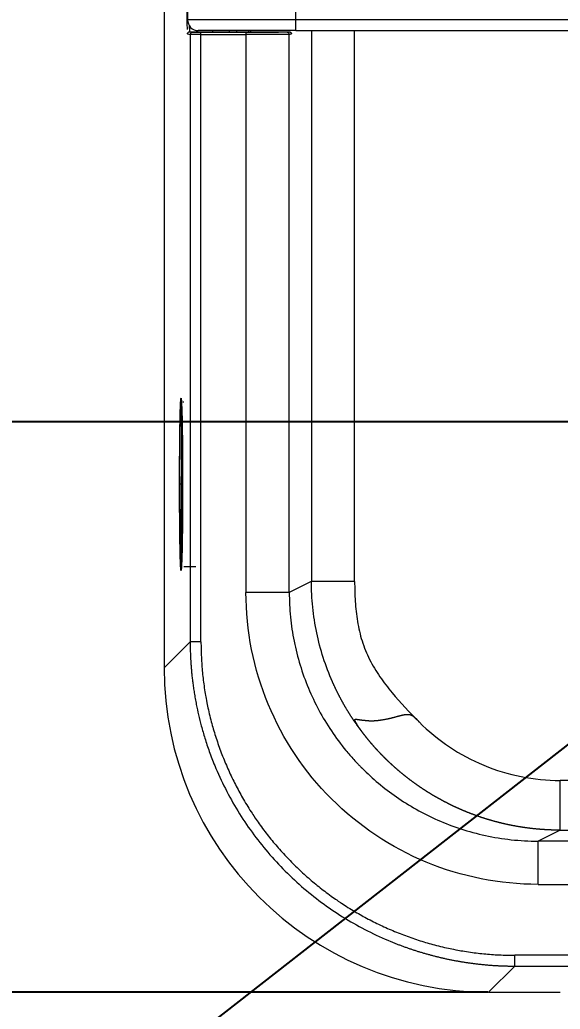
# Model space of a CAD drawing. Header units: millimetres. Extents: x 2433 to 4809, y -10272 to -6912.
# Drawn here: x 2914.5 to 2964.4, y -9575.7 to -9484.2 of the extents above; entities that cross this region are included whole.
import ezdxf

# ---------------------------------------------------------------- set-up
doc = ezdxf.new("R2010")
doc.units = ezdxf.units.MM
doc.layers.add('DIM', color=3, linetype='Continuous', lineweight=13)
doc.styles.add('ARIAL', font='arial.ttf')
doc.dimstyles.get("Standard").update_dxf_attribs({"dimtxt": 15, "dimasz": 15, "dimexe": 0.18, "dimexo": 0.0625, "dimgap": 4, "dimtad": 0, "dimtih": 1, "dimtoh": 1, "dimdec": 1, "dimdsep": 46, "dimtxsty": 'ARIAL', "dimcen": 0, "dimclrd": 3, "dimclre": 3, "dimclrt": 3, "dimadec": 0, "dimazin": 0, "dimtfac": 1, "dimtdec": 1, "dimtofl": 0, "dimtmove": 0, "dimatfit": 3, "dimfxl": 1, "dimtolj": 1, "dimtzin": 0, "dimarcsym": 0})
doc.dimstyles.new('사본(2) Standard', dxfattribs={"dimtxt": 15, "dimasz": 15, "dimexe": 0.18, "dimexo": 0.0625, "dimgap": 4, "dimtad": 0, "dimdec": 1, "dimdsep": 46, "dimtxsty": 'ARIAL', "dimcen": 0, "dimclrd": 3, "dimclre": 3, "dimclrt": 3, "dimadec": 0, "dimazin": 0, "dimtfac": 1, "dimtdec": 1, "dimtofl": 0, "dimtmove": 0, "dimatfit": 3, "dimfxl": 1, "dimtolj": 1, "dimtzin": 0, "dimarcsym": 0})

# ---------------------------------------------------------------- blocks, each defined once
blk = doc.blocks.new('*D40')
at = {"layer": 'Defpoints', "color": 0, "transparency": 16777216}
for p in [(2816.204, -9281.403), (2816.204, -9521.403), (2985.827, -9521.403)]:
    blk.add_point(p, dxfattribs=at)
at = {"layer": 'DIM', "color": 3, "lineweight": -2, "transparency": 16777216}
for p, q in [((2816.266, -9281.403), (2816.384, -9281.403)), ((2816.204, -9299.403), (2816.204, -9387.212)), ((2816.204, -9503.403), (2816.204, -9415.593)), ((2985.765, -9521.403), (2816.024, -9521.403))]:
    blk.add_line(p, q, dxfattribs=at)
at = {"layer": 'DIM', "color": 3, "transparency": 16777216}
for points in [[(2813.204, -9299.403), (2819.204, -9299.403), (2816.204, -9281.403)], [(2813.204, -9503.403), (2819.204, -9503.403), (2816.204, -9521.403)]]:
    blk.add_solid(points, dxfattribs=at)
at = {"layer": 'DIM', "color": 3, "transparency": 16777216, "insert": (2816.204, -9401.403), "char_height": 18, "attachment_point": 5, "style": 'ARIAL'}
blk.add_mtext('\\A1;240', dxfattribs=at)
blk = doc.blocks.new('*D59')
at = {"layer": 'Defpoints', "color": 0, "transparency": 16777216}
for p in [(2952.987, -9084.618), (2709.03, -9574.132), (2957.819, -9574.132)]:
    blk.add_point(p, dxfattribs=at)
at = {"layer": 'DIM', "color": 3, "lineweight": -2, "transparency": 16777216}
for p, q in [((2952.925, -9084.618), (2708.85, -9084.618)), ((2709.03, -9102.618), (2709.03, -9312.576)), ((2709.03, -9556.132), (2709.03, -9346.175)), ((2957.757, -9574.132), (2708.85, -9574.132))]:
    blk.add_line(p, q, dxfattribs=at)
at = {"layer": 'DIM', "color": 3, "transparency": 16777216}
for points in [[(2706.03, -9102.618), (2712.03, -9102.618), (2709.03, -9084.618)], [(2706.03, -9556.132), (2712.03, -9556.132), (2709.03, -9574.132)]]:
    blk.add_solid(points, dxfattribs=at)
at = {"layer": 'DIM', "color": 3, "transparency": 16777216, "insert": (2709.03, -9329.375), "char_height": 18, "attachment_point": 5, "style": 'ARIAL'}
blk.add_mtext('\\A1;(489.5)', dxfattribs=at)

msp = doc.modelspace()

# ---------------------------------------------------------------- linework, layer by layer
at = {"linetype": 'Continuous', "lineweight": 13}
for p, q in [((2927.824, -9406.912), (2927.824, -9544.142)), ((2929.987, -9456.415), (2929.986, -9484.215)), ((2939.986, -9484.215), (2939.987, -9456.415)), ((2939.986, -9484.215), (2929.986, -9484.215)), ((3258.628, -9484.22), (2939.986, -9484.215)), ((2939.986, -9485.215), (2939.986, -9484.215)), ((2930.188, -9485.328), (2932.324, -9485.328)), ((2933.824, -9485.377), (2930.434, -9485.377)), ((2939.986, -9485.215), (2930.986, -9485.215)), ((2931.232, -9485.58), (2931.232, -9485.38)), ((2932.324, -9485.366), (2932.324, -9485.215)), ((2933.824, -9485.372), (2932.324, -9485.366)), ((2933.824, -9485.215), (2933.824, -9485.372)), ((2933.824, -9485.372), (2933.824, -9485.377)), ((2934.524, -9485.372), (2933.824, -9485.372)), ((2934.524, -9485.215), (2934.524, -9485.372)), ((2935.637, -9485.368), (2934.524, -9485.372)), ((2935.637, -9485.215), (2935.637, -9485.368)), ((2935.836, -9485.328), (2935.637, -9485.368)), ((2935.836, -9485.328), (2939.386, -9485.328)), ((2939.193, -9485.367), (2939.386, -9485.328)), ((2939.986, -9485.215), (3258.628, -9485.22)), ((2941.438, -9485.214), (2941.438, -9536.152)), ((2945.437, -9536.152), (2945.437, -9485.215)), ((2929.988, -9485.528), (2930.233, -9485.577)), ((2931.232, -9485.58), (2935.394, -9485.58)), ((2931.232, -9541.728), (2931.232, -9485.58)), ((2935.394, -9485.58), (2935.394, -9537.174)), ((2939.393, -9485.567), (2939.586, -9485.528)), ((2939.393, -9537.174), (2939.393, -9485.567)), ((2929.443, -9519.903), (2929.443, -9526.457)), ((2929.443, -9534.441), (2929.443, -9526.457)), ((2929.443, -9527.172), (2929.259, -9527.172)), ((2929.643, -9534.772), (2930.743, -9534.772)), ((2941.427, -9536.155), (2939.393, -9537.174)), ((2927.824, -9544.142), (2930.233, -9541.728)), ((3244.141, -9554.555), (2964.427, -9554.555)), ((2964.427, -9559.155), (2962.394, -9560.171)), ((2964.427, -9559.155), (3244.741, -9559.155)), ((3245.758, -9560.171), (2962.394, -9560.171)), ((2962.394, -9564.171), (3245.758, -9564.171)), ((3409.844, -9570.724), (2960.228, -9570.724)), ((2960.228, -9571.723), (2957.819, -9574.132)), ((2960.228, -9571.723), (3409.844, -9571.723)), ((2957.819, -9574.132), (2964.437, -9574.132))]:
    msp.add_line(p, q, dxfattribs=at)
for centre, radius, start, end in [((2930.986, -9484.215), 1, 179.99906, 269.99906), ((2929.643, -9519.772), 0.2, 90, 114.78386)]:
    msp.add_arc(centre, radius, start, end, dxfattribs=at)
for centre, major_axis, ratio, start_param, end_param in [((2935.836, -9480.228), (0, 5.1), 0.017455, 3.145083, 3.352335), ((2929.394, -9527.172), (0, 7.785), 0.017455, 4.712389, 7.853982), ((2929.643, -9526.457), (-0.2, 0), 0.096587, 5.314964, 6.283185), ((2929.394, -9527.172), (0, 7.785), 0.017455, 1.570796, 4.712389), ((2957.828, -9544.128), (-21.22, -21.22), 0.999695, 5.498115, 7.06844)]:
    msp.add_ellipse(centre, major_axis=major_axis, ratio=ratio, start_param=start_param, end_param=end_param, dxfattribs=at)
for points, knots in [([(2929.897, -9480.228), (2929.897, -9480.574), (2929.897, -9480.92), (2929.899, -9481.599), (2929.9, -9481.932), (2929.904, -9482.571), (2929.907, -9482.878), (2929.913, -9483.454), (2929.917, -9483.723), (2929.925, -9484.213), (2929.93, -9484.434), (2929.94, -9484.82), (2929.945, -9484.984), (2929.951, -9485.121), (2929.951, -9485.123), (2929.951, -9485.126)], [0, 0, 0, 0, 0.166096, 0.166096, 0.332191, 0.332191, 0.498287, 0.498287, 0.664383, 0.664383, 0.830479, 0.830479, 0.996574, 0.996574, 1, 1, 1, 1]), ([(2929.986, -9485.528), (2929.986, -9485.504), (2929.991, -9485.479), (2930.011, -9485.429), (2930.026, -9485.406), (2930.065, -9485.367), (2930.089, -9485.352), (2930.139, -9485.333), (2930.164, -9485.329), (2930.188, -9485.329)], [0, 0, 0, 0, 0.25, 0.25, 0.5, 0.5, 0.75, 0.75, 1, 1, 1, 1]), ([(2930.145, -9484.733), (2930.146, -9484.74), (2930.146, -9484.754), (2930.147, -9484.776), (2930.148, -9484.799), (2930.148, -9484.821), (2930.149, -9484.843), (2930.15, -9484.864), (2930.151, -9484.885), (2930.152, -9484.905), (2930.152, -9484.925), (2930.153, -9484.945), (2930.154, -9484.964), (2930.155, -9484.983), (2930.156, -9485.001), (2930.157, -9485.019), (2930.157, -9485.037), (2930.158, -9485.054), (2930.159, -9485.07), (2930.16, -9485.086), (2930.161, -9485.102), (2930.162, -9485.117), (2930.163, -9485.132), (2930.164, -9485.146), (2930.164, -9485.16), (2930.165, -9485.173), (2930.166, -9485.185), (2930.167, -9485.198), (2930.168, -9485.209), (2930.169, -9485.22), (2930.17, -9485.231), (2930.171, -9485.241), (2930.172, -9485.251), (2930.173, -9485.26), (2930.174, -9485.268), (2930.175, -9485.276), (2930.176, -9485.284), (2930.177, -9485.29), (2930.178, -9485.297), (2930.179, -9485.302), (2930.18, -9485.308), (2930.181, -9485.312), (2930.182, -9485.316), (2930.183, -9485.32), (2930.184, -9485.322), (2930.185, -9485.325), (2930.186, -9485.326), (2930.187, -9485.328), (2930.187, -9485.328), (2930.188, -9485.328)], [0, 0, 0, 0, 0.017822, 0.038117, 0.058458, 0.078847, 0.099283, 0.119766, 0.140295, 0.160872, 0.181496, 0.202166, 0.222884, 0.243648, 0.26446, 0.285318, 0.306224, 0.327176, 0.348176, 0.369222, 0.390315, 0.411456, 0.432643, 0.453877, 0.475159, 0.496487, 0.517862, 0.539284, 0.560753, 0.582269, 0.603832, 0.625442, 0.647099, 0.668803, 0.690554, 0.712352, 0.734197, 0.756089, 0.778028, 0.800014, 0.822047, 0.844126, 0.866253, 0.888427, 0.910647, 0.932915, 0.95523, 0.977591, 1, 1, 1, 1]), ([(2930.434, -9485.377), (2930.431, -9485.377), (2930.426, -9485.377), (2930.419, -9485.377), (2930.412, -9485.378), (2930.404, -9485.379), (2930.397, -9485.38), (2930.39, -9485.382), (2930.382, -9485.383), (2930.375, -9485.385), (2930.367, -9485.388), (2930.36, -9485.391), (2930.352, -9485.394), (2930.345, -9485.397), (2930.338, -9485.401), (2930.331, -9485.405), (2930.324, -9485.409), (2930.317, -9485.414), (2930.31, -9485.419), (2930.304, -9485.424), (2930.297, -9485.429), (2930.291, -9485.435), (2930.286, -9485.441), (2930.28, -9485.447), (2930.275, -9485.454), (2930.27, -9485.46), (2930.265, -9485.467), (2930.261, -9485.474), (2930.257, -9485.481), (2930.253, -9485.489), (2930.25, -9485.496), (2930.247, -9485.503), (2930.244, -9485.511), (2930.241, -9485.518), (2930.239, -9485.526), (2930.237, -9485.533), (2930.236, -9485.54), (2930.235, -9485.548), (2930.234, -9485.555), (2930.233, -9485.563), (2930.233, -9485.57), (2930.233, -9485.575), (2930.233, -9485.577)], [0, 0, 0, 0, 0.022716, 0.045755, 0.069107, 0.092764, 0.116714, 0.140945, 0.165445, 0.1902, 0.215194, 0.240412, 0.265836, 0.291447, 0.317228, 0.343159, 0.369218, 0.395384, 0.421637, 0.447954, 0.474312, 0.500689, 0.527062, 0.553408, 0.579705, 0.605929, 0.632061, 0.658077, 0.683957, 0.70968, 0.735227, 0.76058, 0.785721, 0.810632, 0.835298, 0.859705, 0.883838, 0.907685, 0.931234, 0.954476, 0.977401, 1, 1, 1, 1]), ([(2931.232, -9485.38), (2931.226, -9485.38), (2931.213, -9485.38), (2931.193, -9485.38), (2931.171, -9485.38), (2931.148, -9485.38), (2931.124, -9485.38), (2931.098, -9485.38), (2931.053, -9485.38), (2931.001, -9485.38), (2930.953, -9485.379), (2930.922, -9485.379), (2930.899, -9485.379), (2930.873, -9485.379), (2930.846, -9485.379), (2930.818, -9485.379), (2930.78, -9485.379), (2930.739, -9485.379), (2930.699, -9485.379), (2930.659, -9485.379), (2930.615, -9485.379), (2930.57, -9485.378), (2930.534, -9485.378), (2930.51, -9485.378), (2930.488, -9485.378), (2930.467, -9485.378), (2930.45, -9485.377), (2930.44, -9485.377), (2930.436, -9485.377), (2930.434, -9485.377), (2930.434, -9485.377), (2930.434, -9485.377)], [0, 0, 0, 0, 0.015269, 0.031693, 0.049264, 0.067973, 0.087816, 0.108788, 0.130888, 0.197128, 0.23826, 0.254608, 0.276732, 0.300216, 0.325058, 0.351255, 0.378804, 0.433746, 0.47646, 0.50701, 0.566372, 0.634629, 0.687023, 0.727723, 0.75664, 0.812933, 0.875834, 0.922442, 0.958795, 0.984707, 1, 1, 1, 1]), ([(2939.193, -9485.367), (2939.193, -9485.367), (2939.192, -9485.367), (2939.191, -9485.367), (2939.19, -9485.367), (2939.189, -9485.367), (2939.187, -9485.367), (2939.185, -9485.367), (2939.183, -9485.367), (2939.18, -9485.368), (2939.178, -9485.368), (2939.175, -9485.368), (2939.171, -9485.368), (2939.168, -9485.368), (2939.164, -9485.368), (2939.16, -9485.368), (2939.156, -9485.368), (2939.152, -9485.369), (2939.147, -9485.369), (2939.142, -9485.369), (2939.137, -9485.369), (2939.132, -9485.369), (2939.126, -9485.369), (2939.12, -9485.369), (2939.114, -9485.369), (2939.108, -9485.37), (2939.101, -9485.37), (2939.094, -9485.37), (2939.087, -9485.37), (2939.08, -9485.37), (2939.072, -9485.37), (2939.065, -9485.37), (2939.056, -9485.37), (2939.048, -9485.37), (2939.04, -9485.371), (2939.031, -9485.371), (2939.022, -9485.371), (2939.013, -9485.371), (2939.003, -9485.371), (2938.994, -9485.371), (2938.984, -9485.371), (2938.973, -9485.371), (2938.963, -9485.372), (2938.952, -9485.372), (2938.942, -9485.372), (2938.93, -9485.372), (2938.919, -9485.372), (2938.908, -9485.372), (2938.896, -9485.372), (2938.884, -9485.372), (2938.871, -9485.372), (2938.859, -9485.373), (2938.846, -9485.373), (2938.833, -9485.373), (2938.82, -9485.373), (2938.807, -9485.373), (2938.793, -9485.373), (2938.779, -9485.373), (2938.765, -9485.373), (2938.751, -9485.373), (2938.737, -9485.373), (2938.722, -9485.374), (2938.707, -9485.374), (2938.692, -9485.374), (2938.677, -9485.374), (2938.661, -9485.374), (2938.645, -9485.374), (2938.629, -9485.374), (2938.613, -9485.374), (2938.597, -9485.374), (2938.58, -9485.374), (2938.563, -9485.375), (2938.546, -9485.375), (2938.529, -9485.375), (2938.512, -9485.375), (2938.494, -9485.375), (2938.476, -9485.375), (2938.458, -9485.375), (2938.44, -9485.375), (2938.422, -9485.375), (2938.403, -9485.375), (2938.384, -9485.375), (2938.365, -9485.376), (2938.346, -9485.376), (2938.327, -9485.376), (2938.307, -9485.376), (2938.287, -9485.376), (2938.267, -9485.376), (2938.247, -9485.376), (2938.227, -9485.376), (2938.206, -9485.376), (2938.185, -9485.376), (2938.165, -9485.376), (2938.143, -9485.376), (2938.122, -9485.376), (2938.101, -9485.377), (2938.079, -9485.377), (2938.006, -9485.377), (2937.876, -9485.377), (2937.683, -9485.378), (2937.479, -9485.378), (2937.267, -9485.379), (2937.046, -9485.379), (2936.889, -9485.379), (2936.799, -9485.379), (2936.78, -9485.379), (2936.76, -9485.379), (2936.739, -9485.379), (2936.717, -9485.379), (2936.693, -9485.379), (2936.669, -9485.379), (2936.644, -9485.379), (2936.618, -9485.379), (2936.591, -9485.379), (2936.562, -9485.379), (2936.533, -9485.379), (2936.503, -9485.379), (2936.471, -9485.379), (2936.439, -9485.379), (2936.405, -9485.379), (2936.37, -9485.379), (2936.335, -9485.379), (2936.298, -9485.379), (2936.26, -9485.379), (2936.221, -9485.379), (2936.181, -9485.379), (2936.14, -9485.379), (2936.098, -9485.379), (2936.055, -9485.379), (2936.01, -9485.379), (2935.965, -9485.379), (2935.918, -9485.379), (2935.87, -9485.379), (2935.822, -9485.379), (2935.772, -9485.379), (2935.721, -9485.379), (2935.669, -9485.379), (2935.616, -9485.379), (2935.562, -9485.379), (2935.507, -9485.379), (2935.45, -9485.379), (2935.413, -9485.379), (2935.394, -9485.379)], [0, 0, 0, 0, 0.00521, 0.01042, 0.015629, 0.020839, 0.026048, 0.031258, 0.036467, 0.041677, 0.046886, 0.052095, 0.057304, 0.062513, 0.067722, 0.072931, 0.07814, 0.083349, 0.088558, 0.093766, 0.098975, 0.104184, 0.109392, 0.114601, 0.119809, 0.125018, 0.130226, 0.135434, 0.140642, 0.145851, 0.151059, 0.156267, 0.161475, 0.166683, 0.171891, 0.177099, 0.182307, 0.187515, 0.192723, 0.197931, 0.203139, 0.208347, 0.213555, 0.218762, 0.22397, 0.229178, 0.234386, 0.239593, 0.244801, 0.250009, 0.255216, 0.260424, 0.265632, 0.270839, 0.276047, 0.281255, 0.286462, 0.29167, 0.296877, 0.302085, 0.307293, 0.3125, 0.317708, 0.322916, 0.328123, 0.333331, 0.338538, 0.343746, 0.348954, 0.354161, 0.359369, 0.364577, 0.369785, 0.374992, 0.3802, 0.385408, 0.390616, 0.395823, 0.401031, 0.406239, 0.411447, 0.416655, 0.421863, 0.427071, 0.432279, 0.437487, 0.442695, 0.447903, 0.453111, 0.458319, 0.463528, 0.468736, 0.473944, 0.479153, 0.484361, 0.48957, 0.494778, 0.499987, 0.542143, 0.584284, 0.626407, 0.668509, 0.710586, 0.752637, 0.755956, 0.759447, 0.763111, 0.766947, 0.770956, 0.775137, 0.779491, 0.784017, 0.788715, 0.793586, 0.79863, 0.803846, 0.809234, 0.814795, 0.820528, 0.826434, 0.832512, 0.838763, 0.845186, 0.851781, 0.858549, 0.86549, 0.872603, 0.879888, 0.887346, 0.894977, 0.90278, 0.910755, 0.918903, 0.927224, 0.935717, 0.944382, 0.95322, 0.962231, 0.971414, 0.98077, 0.990299, 1, 1, 1, 1]), ([(2935.394, -9485.379), (2935.394, -9485.379), (2935.394, -9485.384), (2935.394, -9485.404), (2935.394, -9485.419), (2935.394, -9485.456), (2935.394, -9485.478), (2935.394, -9485.527), (2935.394, -9485.553), (2935.394, -9485.58)], [0, 0, 0, 0, 0.25, 0.25, 0.5, 0.5, 0.75, 0.75, 1, 1, 1, 1]), ([(2939.394, -9485.567), (2939.394, -9485.54), (2939.389, -9485.514), (2939.368, -9485.466), (2939.354, -9485.443), (2939.316, -9485.406), (2939.294, -9485.391), (2939.245, -9485.371), (2939.219, -9485.366), (2939.193, -9485.367)], [0, 0, 0, 0, 0.25, 0.25, 0.5, 0.5, 0.75, 0.75, 1, 1, 1, 1]), ([(2939.386, -9485.329), (2939.389, -9485.329), (2939.394, -9485.329), (2939.402, -9485.329), (2939.41, -9485.33), (2939.419, -9485.331), (2939.428, -9485.333), (2939.438, -9485.335), (2939.448, -9485.338), (2939.458, -9485.341), (2939.469, -9485.346), (2939.481, -9485.351), (2939.492, -9485.358), (2939.503, -9485.365), (2939.513, -9485.373), (2939.523, -9485.381), (2939.532, -9485.39), (2939.541, -9485.4), (2939.549, -9485.41), (2939.557, -9485.422), (2939.564, -9485.434), (2939.57, -9485.446), (2939.576, -9485.459), (2939.58, -9485.473), (2939.584, -9485.486), (2939.586, -9485.5), (2939.588, -9485.514), (2939.588, -9485.523), (2939.588, -9485.528)], [0, 0, 0, 0, 0.022874, 0.047473, 0.07383, 0.101977, 0.131944, 0.163758, 0.197451, 0.23306, 0.270635, 0.310192, 0.351688, 0.395054, 0.434295, 0.474525, 0.515679, 0.557696, 0.600506, 0.64401, 0.688078, 0.732554, 0.777258, 0.822023, 0.866778, 0.911445, 0.955905, 1, 1, 1, 1]), ([(2931.232, -9485.58), (2931.168, -9485.58), (2931.103, -9485.579), (2930.976, -9485.579), (2930.914, -9485.579), (2930.794, -9485.579), (2930.736, -9485.579), (2930.628, -9485.579), (2930.578, -9485.578), (2930.485, -9485.578), (2930.444, -9485.578), (2930.371, -9485.578), (2930.339, -9485.578), (2930.288, -9485.577), (2930.268, -9485.577), (2930.241, -9485.577), (2930.234, -9485.577), (2930.233, -9485.577)], [0, 0, 0, 0, 0.125, 0.125, 0.25, 0.25, 0.375, 0.375, 0.5, 0.5, 0.625, 0.625, 0.75, 0.75, 0.875, 0.875, 1, 1, 1, 1]), ([(2939.393, -9485.567), (2939.393, -9485.567), (2939.392, -9485.567), (2939.391, -9485.567), (2939.39, -9485.567), (2939.389, -9485.567), (2939.387, -9485.567), (2939.385, -9485.567), (2939.383, -9485.567), (2939.38, -9485.567), (2939.377, -9485.568), (2939.375, -9485.568), (2939.371, -9485.568), (2939.368, -9485.568), (2939.364, -9485.568), (2939.36, -9485.568), (2939.356, -9485.568), (2939.352, -9485.568), (2939.347, -9485.568), (2939.342, -9485.569), (2939.337, -9485.569), (2939.331, -9485.569), (2939.326, -9485.569), (2939.32, -9485.569), (2939.314, -9485.569), (2939.308, -9485.569), (2939.301, -9485.569), (2939.294, -9485.569), (2939.287, -9485.569), (2939.28, -9485.57), (2939.273, -9485.57), (2939.265, -9485.57), (2939.257, -9485.57), (2939.249, -9485.57), (2939.241, -9485.57), (2939.232, -9485.57), (2939.224, -9485.57), (2939.215, -9485.57), (2939.206, -9485.57), (2939.196, -9485.57), (2939.187, -9485.571), (2939.177, -9485.571), (2939.167, -9485.571), (2939.157, -9485.571), (2939.146, -9485.571), (2939.136, -9485.571), (2939.125, -9485.571), (2939.114, -9485.571), (2939.103, -9485.571), (2939.092, -9485.571), (2939.08, -9485.571), (2939.069, -9485.572), (2939.057, -9485.572), (2939.045, -9485.572), (2939.033, -9485.572), (2939.02, -9485.572), (2939.008, -9485.572), (2938.995, -9485.572), (2938.982, -9485.572), (2938.969, -9485.572), (2938.956, -9485.572), (2938.942, -9485.572), (2938.928, -9485.572), (2938.915, -9485.573), (2938.901, -9485.573), (2938.887, -9485.573), (2938.872, -9485.573), (2938.858, -9485.573), (2938.843, -9485.573), (2938.829, -9485.573), (2938.814, -9485.573), (2938.799, -9485.573), (2938.784, -9485.573), (2938.768, -9485.573), (2938.753, -9485.573), (2938.737, -9485.574), (2938.721, -9485.574), (2938.705, -9485.574), (2938.689, -9485.574), (2938.673, -9485.574), (2938.657, -9485.574), (2938.64, -9485.574), (2938.624, -9485.574), (2938.607, -9485.574), (2938.59, -9485.574), (2938.573, -9485.574), (2938.556, -9485.574), (2938.539, -9485.574), (2938.521, -9485.574), (2938.504, -9485.575), (2938.486, -9485.575), (2938.468, -9485.575), (2938.451, -9485.575), (2938.433, -9485.575), (2938.415, -9485.575), (2938.396, -9485.575), (2938.378, -9485.575), (2938.36, -9485.575), (2938.341, -9485.575), (2938.323, -9485.575), (2938.304, -9485.575), (2938.285, -9485.575), (2938.266, -9485.575), (2938.247, -9485.575), (2938.228, -9485.576), (2938.209, -9485.576), (2938.189, -9485.576), (2938.17, -9485.576), (2938.151, -9485.576), (2938.131, -9485.576), (2938.111, -9485.576), (2938.092, -9485.576), (2938.072, -9485.576), (2938.052, -9485.576), (2938.032, -9485.576), (2938.012, -9485.576), (2937.992, -9485.576), (2937.971, -9485.576), (2937.951, -9485.576), (2937.931, -9485.576), (2937.91, -9485.576), (2937.89, -9485.577), (2937.869, -9485.577), (2937.848, -9485.577), (2937.828, -9485.577), (2937.807, -9485.577), (2937.786, -9485.577), (2937.765, -9485.577), (2937.744, -9485.577), (2937.723, -9485.577), (2937.702, -9485.577), (2937.681, -9485.577), (2937.66, -9485.577), (2937.638, -9485.577), (2937.617, -9485.577), (2937.596, -9485.577), (2937.574, -9485.577), (2937.553, -9485.577), (2937.531, -9485.577), (2937.51, -9485.577), (2937.488, -9485.577), (2937.467, -9485.578), (2937.445, -9485.578), (2937.423, -9485.578), (2937.401, -9485.578), (2937.38, -9485.578), (2937.358, -9485.578), (2937.336, -9485.578), (2937.314, -9485.578), (2937.292, -9485.578), (2937.27, -9485.578), (2937.248, -9485.578), (2937.226, -9485.578), (2937.204, -9485.578), (2937.182, -9485.578), (2937.16, -9485.578), (2937.138, -9485.578), (2937.116, -9485.578), (2937.094, -9485.578), (2937.072, -9485.578), (2937.049, -9485.578), (2937.027, -9485.578), (2937.005, -9485.578), (2936.983, -9485.578), (2936.961, -9485.578), (2936.938, -9485.578), (2936.916, -9485.578), (2936.894, -9485.579), (2936.872, -9485.579), (2936.849, -9485.579), (2936.827, -9485.579), (2936.805, -9485.579), (2936.782, -9485.579), (2936.76, -9485.579), (2936.738, -9485.579), (2936.716, -9485.579), (2936.693, -9485.579), (2936.671, -9485.579), (2936.649, -9485.579), (2936.626, -9485.579), (2936.604, -9485.579), (2936.582, -9485.579), (2936.56, -9485.579), (2936.537, -9485.579), (2936.515, -9485.579), (2936.493, -9485.579), (2936.471, -9485.579), (2936.449, -9485.579), (2936.426, -9485.579), (2936.404, -9485.579), (2936.382, -9485.579), (2936.36, -9485.579), (2936.338, -9485.579), (2936.316, -9485.579), (2936.294, -9485.579), (2936.271, -9485.579), (2936.249, -9485.579), (2936.227, -9485.579), (2936.205, -9485.579), (2936.183, -9485.579), (2936.161, -9485.579), (2936.139, -9485.579), (2936.118, -9485.579), (2936.096, -9485.579), (2936.074, -9485.579), (2936.052, -9485.579), (2936.03, -9485.579), (2936.008, -9485.579), (2935.987, -9485.579), (2935.965, -9485.579), (2935.943, -9485.579), (2935.922, -9485.58), (2935.9, -9485.58), (2935.879, -9485.58), (2935.857, -9485.58), (2935.835, -9485.58), (2935.814, -9485.58), (2935.793, -9485.58), (2935.771, -9485.58), (2935.75, -9485.58), (2935.729, -9485.58), (2935.707, -9485.58), (2935.686, -9485.58), (2935.665, -9485.58), (2935.644, -9485.58), (2935.623, -9485.58), (2935.602, -9485.58), (2935.581, -9485.58), (2935.56, -9485.58), (2935.539, -9485.58), (2935.518, -9485.58), (2935.497, -9485.58), (2935.476, -9485.58), (2935.455, -9485.58), (2935.435, -9485.58), (2935.414, -9485.58), (2935.4, -9485.58), (2935.394, -9485.58)], [0, 0, 0, 0, 0.005197, 0.010386, 0.015567, 0.02074, 0.025905, 0.031062, 0.036211, 0.041351, 0.046484, 0.051609, 0.056725, 0.061834, 0.066934, 0.072027, 0.077111, 0.082188, 0.087256, 0.092316, 0.097369, 0.102413, 0.107449, 0.112477, 0.117497, 0.122509, 0.127513, 0.132509, 0.137496, 0.142476, 0.147448, 0.152412, 0.157367, 0.162315, 0.167254, 0.172186, 0.177109, 0.182025, 0.186932, 0.191831, 0.196722, 0.201606, 0.206481, 0.211348, 0.216207, 0.221058, 0.225901, 0.230736, 0.235562, 0.240381, 0.245192, 0.249995, 0.254789, 0.259576, 0.264354, 0.269125, 0.273887, 0.278642, 0.283388, 0.288126, 0.292856, 0.297579, 0.302293, 0.306999, 0.311697, 0.316387, 0.321069, 0.325743, 0.330409, 0.335066, 0.339716, 0.344358, 0.348991, 0.353617, 0.358235, 0.362844, 0.367446, 0.372039, 0.376624, 0.381202, 0.385771, 0.390332, 0.394885, 0.39943, 0.403967, 0.408496, 0.413017, 0.41753, 0.422035, 0.426532, 0.431021, 0.435501, 0.439974, 0.444438, 0.448895, 0.453344, 0.457784, 0.462216, 0.466641, 0.471057, 0.475465, 0.479866, 0.484258, 0.488642, 0.493018, 0.497386, 0.501746, 0.506098, 0.510442, 0.514777, 0.519105, 0.523425, 0.527737, 0.53204, 0.536336, 0.540623, 0.544903, 0.549174, 0.553437, 0.557693, 0.56194, 0.566179, 0.57041, 0.574634, 0.578849, 0.583056, 0.587255, 0.591446, 0.595628, 0.599803, 0.60397, 0.608129, 0.612279, 0.616422, 0.620557, 0.624683, 0.628802, 0.632912, 0.637014, 0.641109, 0.645195, 0.649273, 0.653343, 0.657406, 0.66146, 0.665506, 0.669544, 0.673574, 0.677596, 0.681609, 0.685615, 0.689613, 0.693603, 0.697584, 0.701558, 0.705523, 0.709481, 0.71343, 0.717372, 0.721305, 0.72523, 0.729148, 0.733057, 0.736958, 0.740851, 0.744736, 0.748613, 0.752482, 0.756343, 0.760196, 0.76404, 0.767877, 0.771706, 0.775527, 0.779339, 0.783144, 0.78694, 0.790729, 0.794509, 0.798281, 0.802046, 0.805802, 0.80955, 0.81329, 0.817022, 0.820747, 0.824463, 0.82817, 0.83187, 0.835562, 0.839246, 0.842922, 0.84659, 0.850249, 0.853901, 0.857544, 0.86118, 0.864807, 0.868427, 0.872038, 0.875641, 0.879237, 0.882824, 0.886403, 0.889974, 0.893537, 0.897092, 0.900639, 0.904178, 0.907709, 0.911232, 0.914747, 0.918253, 0.921752, 0.925243, 0.928725, 0.9322, 0.935666, 0.939125, 0.942575, 0.946017, 0.949452, 0.952878, 0.956296, 0.959706, 0.963108, 0.966502, 0.969888, 0.973266, 0.976636, 0.979998, 0.983352, 0.986698, 0.990035, 0.993365, 0.996686, 1, 1, 1, 1]), ([(2943.384, -9545.431), (2943.064, -9544.703), (2942.782, -9543.958), (2942.295, -9542.443), (2942.091, -9541.672), (2941.765, -9540.114), (2941.642, -9539.327), (2941.478, -9537.744), (2941.437, -9536.948), (2941.438, -9536.152)], [0, 0, 0, 0, 0.25, 0.25, 0.5, 0.5, 0.75, 0.75, 1, 1, 1, 1]), ([(2945.437, -9536.152), (2945.437, -9536.77), (2945.465, -9538.01), (2945.658, -9539.856), (2946.074, -9541.671), (2946.78, -9543.395), (2947.744, -9544.983), (2949.252, -9546.936), (2950.527, -9548.277), (2951.392, -9549.143)], [0, 0, 0, 0, 0.125327, 0.250654, 0.375981, 0.501309, 0.626636, 0.751963, 1, 1, 1, 1]), ([(2939.393, -9537.174), (2939.385, -9537.174), (2939.199, -9537.174), (2938.278, -9537.174), (2936.868, -9537.174), (2935.861, -9537.174), (2935.394, -9537.174)], [0, 0, 0, 0, 0.250048, 0.500097, 0.750145, 1, 1, 1, 1]), ([(2939.393, -9537.174), (2939.393, -9537.934), (2939.431, -9538.693), (2939.58, -9540.201), (2939.692, -9540.951), (2939.99, -9542.434), (2940.175, -9543.167), (2940.615, -9544.61), (2940.871, -9545.32), (2941.449, -9546.709), (2941.772, -9547.389), (2942.482, -9548.712), (2942.87, -9549.355), (2943.704, -9550.6), (2944.151, -9551.201), (2944.863, -9552.067), (2945.107, -9552.349), (2945.483, -9552.764), (2945.673, -9552.969), (2945.9, -9553.204), (2946.014, -9553.32), (2946.072, -9553.378), (2946.1, -9553.407), (2946.115, -9553.421), (2946.122, -9553.429), (2946.126, -9553.432), (2946.127, -9553.434), (2946.128, -9553.435), (2946.129, -9553.435), (2946.129, -9553.436), (2946.6, -9553.907), (2947.1, -9554.365), (2948.154, -9555.248), (2948.71, -9555.673), (2949.876, -9556.481), (2950.487, -9556.864), (2951.762, -9557.58), (2952.426, -9557.913), (2953.803, -9558.521), (2954.517, -9558.795), (2955.989, -9559.275), (2956.747, -9559.482), (2958.303, -9559.819), (2959.1, -9559.949), (2960.726, -9560.125), (2961.554, -9560.171), (2962.394, -9560.171)], [0, 0, 0, 0, 0.0625, 0.0625, 0.125, 0.125, 0.1875, 0.1875, 0.25, 0.25, 0.3125, 0.3125, 0.375, 0.375, 0.4375, 0.4375, 0.46875, 0.46875, 0.484375, 0.492187, 0.496094, 0.498047, 0.499023, 0.499512, 0.499756, 0.499878, 0.499939, 0.499969, 0.499969, 0.5, 0.5, 0.5625, 0.5625, 0.625, 0.625, 0.6875, 0.6875, 0.75, 0.75, 0.8125, 0.8125, 0.875, 0.875, 0.9375, 0.9375, 1, 1, 1, 1]), ([(2931.232, -9541.728), (2931.168, -9541.728), (2931.103, -9541.728), (2930.976, -9541.728), (2930.914, -9541.728), (2930.794, -9541.728), (2930.736, -9541.728), (2930.628, -9541.728), (2930.578, -9541.728), (2930.485, -9541.728), (2930.444, -9541.728), (2930.37, -9541.728), (2930.339, -9541.728), (2930.288, -9541.728), (2930.268, -9541.728), (2930.241, -9541.728), (2930.233, -9541.728), (2930.232, -9541.728)], [0, 0, 0, 0, 0.125, 0.125, 0.25, 0.25, 0.375, 0.375, 0.5, 0.5, 0.625, 0.625, 0.75, 0.75, 0.875, 0.875, 1, 1, 1, 1]), ([(2930.232, -9541.728), (2930.232, -9541.756), (2930.232, -9541.821), (2930.233, -9541.934), (2930.234, -9542.074), (2930.236, -9542.243), (2930.24, -9542.441), (2930.247, -9542.667), (2930.255, -9542.921), (2930.268, -9543.203), (2930.285, -9543.514), (2930.307, -9543.853), (2930.335, -9544.219), (2930.37, -9544.614), (2930.414, -9545.036), (2930.467, -9545.486), (2930.531, -9545.963), (2930.608, -9546.467), (2930.697, -9546.998), (2930.824, -9547.674), (2931.006, -9548.52), (2931.265, -9549.557), (2931.593, -9550.687), (2932.002, -9551.906), (2932.607, -9553.475), (2933.459, -9555.331), (2934.614, -9557.396), (2935.927, -9559.364), (2937.391, -9561.222), (2938.996, -9562.96), (2940.734, -9564.566), (2942.592, -9566.03), (2944.56, -9567.343), (2946.625, -9568.497), (2948.106, -9569.177), (2948.932, -9569.515), (2949.077, -9569.574), (2949.223, -9569.632), (2949.368, -9569.689), (2949.514, -9569.745), (2949.661, -9569.801), (2949.807, -9569.855), (2949.954, -9569.909), (2950.102, -9569.963), (2950.249, -9570.015), (2950.397, -9570.067), (2950.545, -9570.118), (2950.693, -9570.168), (2950.842, -9570.217), (2950.99, -9570.266), (2951.14, -9570.314), (2951.289, -9570.361), (2951.438, -9570.407), (2951.588, -9570.452), (2951.738, -9570.497), (2951.888, -9570.541), (2952.039, -9570.584), (2952.19, -9570.627), (2952.34, -9570.668), (2952.492, -9570.709), (2952.643, -9570.749), (2952.794, -9570.788), (2952.946, -9570.826), (2953.098, -9570.864), (2953.25, -9570.901), (2953.403, -9570.937), (2953.555, -9570.972), (2953.708, -9571.006), (2953.861, -9571.04), (2954.014, -9571.073), (2954.167, -9571.105), (2954.32, -9571.136), (2954.474, -9571.167), (2954.627, -9571.196), (2954.781, -9571.225), (2954.935, -9571.253), (2955.089, -9571.28), (2955.244, -9571.307), (2955.398, -9571.332), (2955.553, -9571.357), (2955.707, -9571.381), (2955.862, -9571.404), (2956.017, -9571.427), (2956.172, -9571.448), (2956.327, -9571.469), (2956.482, -9571.489), (2956.638, -9571.508), (2956.793, -9571.527), (2956.948, -9571.544), (2957.104, -9571.561), (2957.26, -9571.577), (2957.416, -9571.592), (2957.571, -9571.606), (2957.727, -9571.619), (2957.883, -9571.632), (2958.039, -9571.644), (2958.195, -9571.655), (2958.352, -9571.665), (2958.508, -9571.675), (2958.664, -9571.683), (2958.82, -9571.691), (2958.977, -9571.698), (2959.133, -9571.704), (2959.289, -9571.709), (2959.446, -9571.714), (2959.602, -9571.717), (2959.759, -9571.72), (2959.915, -9571.722), (2960.072, -9571.724), (2960.176, -9571.724), (2960.228, -9571.724)], [0, 0, 0, 0, 0.001782, 0.004166, 0.007153, 0.010743, 0.014935, 0.019729, 0.025127, 0.031127, 0.037729, 0.044934, 0.052742, 0.061152, 0.070165, 0.079781, 0.089999, 0.10082, 0.112243, 0.124269, 0.144643, 0.16732, 0.192299, 0.21958, 0.249163, 0.299331, 0.349498, 0.399665, 0.449832, 0.499998, 0.550166, 0.600333, 0.6505, 0.700666, 0.750832, 0.754155, 0.757478, 0.760801, 0.764124, 0.767447, 0.77077, 0.774093, 0.777416, 0.780739, 0.784062, 0.787385, 0.790708, 0.79403, 0.797353, 0.800676, 0.803999, 0.807322, 0.810644, 0.813967, 0.81729, 0.820612, 0.823935, 0.827257, 0.83058, 0.833903, 0.837225, 0.840548, 0.84387, 0.847193, 0.850515, 0.853837, 0.85716, 0.860482, 0.863804, 0.867127, 0.870449, 0.873771, 0.877094, 0.880416, 0.883738, 0.88706, 0.890382, 0.893704, 0.897027, 0.900349, 0.903671, 0.906993, 0.910315, 0.913637, 0.916959, 0.920281, 0.923603, 0.926924, 0.930246, 0.933568, 0.93689, 0.940212, 0.943533, 0.946855, 0.950177, 0.953499, 0.95682, 0.960142, 0.963464, 0.966785, 0.970107, 0.973428, 0.97675, 0.980071, 0.983393, 0.986714, 0.990036, 0.993357, 0.996679, 1, 1, 1, 1]), ([(2948.164, -9552.419), (2948.147, -9552.401), (2948.111, -9552.366), (2948.058, -9552.312), (2948.005, -9552.258), (2947.952, -9552.204), (2947.899, -9552.149), (2947.846, -9552.095), (2947.794, -9552.04), (2947.741, -9551.985), (2947.689, -9551.929), (2947.637, -9551.874), (2947.585, -9551.818), (2947.533, -9551.762), (2947.481, -9551.706), (2947.429, -9551.649), (2947.378, -9551.593), (2947.326, -9551.536), (2947.275, -9551.479), (2947.224, -9551.421), (2947.173, -9551.364), (2947.122, -9551.306), (2947.072, -9551.248), (2947.021, -9551.189), (2946.971, -9551.131), (2946.92, -9551.072), (2946.87, -9551.013), (2946.82, -9550.954), (2946.771, -9550.894), (2946.721, -9550.835), (2946.672, -9550.775), (2946.622, -9550.715), (2946.573, -9550.654), (2946.524, -9550.594), (2946.475, -9550.533), (2946.427, -9550.472), (2946.378, -9550.411), (2946.33, -9550.349), (2946.282, -9550.288), (2946.234, -9550.226), (2946.186, -9550.163), (2946.138, -9550.101), (2946.09, -9550.039), (2946.043, -9549.976), (2945.996, -9549.913), (2945.949, -9549.849), (2945.902, -9549.786), (2945.855, -9549.722), (2945.809, -9549.658), (2945.763, -9549.594), (2945.716, -9549.53), (2945.67, -9549.465), (2945.625, -9549.4), (2945.579, -9549.335), (2945.534, -9549.27), (2945.488, -9549.205), (2945.443, -9549.139), (2945.398, -9549.073), (2945.354, -9549.007), (2945.309, -9548.941), (2945.265, -9548.874), (2945.221, -9548.807), (2945.177, -9548.74), (2945.133, -9548.673), (2945.09, -9548.606), (2945.046, -9548.538), (2945.003, -9548.47), (2944.96, -9548.402), (2944.918, -9548.334), (2944.875, -9548.265), (2944.833, -9548.196), (2944.79, -9548.128), (2944.749, -9548.058), (2944.707, -9547.989), (2944.665, -9547.919), (2944.624, -9547.85), (2944.583, -9547.78), (2944.542, -9547.71), (2944.501, -9547.639), (2944.461, -9547.568), (2944.42, -9547.498), (2944.38, -9547.427), (2944.341, -9547.355), (2944.301, -9547.284), (2944.262, -9547.212), (2944.222, -9547.14), (2944.183, -9547.068), (2944.145, -9546.996), (2944.106, -9546.923), (2944.068, -9546.851), (2944.03, -9546.778), (2943.992, -9546.705), (2943.954, -9546.631), (2943.917, -9546.558), (2943.88, -9546.484), (2943.843, -9546.41), (2943.806, -9546.336), (2943.77, -9546.262), (2943.733, -9546.187), (2943.697, -9546.113), (2943.662, -9546.038), (2943.626, -9545.963), (2943.591, -9545.887), (2943.556, -9545.812), (2943.521, -9545.736), (2943.487, -9545.66), (2943.452, -9545.584), (2943.418, -9545.508), (2943.396, -9545.457), (2943.384, -9545.431)], [0, 0, 0, 0, 0.00887, 0.017749, 0.026636, 0.035533, 0.044439, 0.053353, 0.062276, 0.071209, 0.08015, 0.0891, 0.098059, 0.107027, 0.116004, 0.12499, 0.133985, 0.142989, 0.152002, 0.161023, 0.170054, 0.179094, 0.188142, 0.1972, 0.206266, 0.215341, 0.224426, 0.233519, 0.242621, 0.251733, 0.260853, 0.269982, 0.27912, 0.288267, 0.297423, 0.306588, 0.315762, 0.324945, 0.334137, 0.343338, 0.352548, 0.361767, 0.370995, 0.380232, 0.389478, 0.398733, 0.407997, 0.41727, 0.426552, 0.435843, 0.445142, 0.454451, 0.463769, 0.473096, 0.482432, 0.491777, 0.501131, 0.510494, 0.519866, 0.529247, 0.538637, 0.548036, 0.557444, 0.566861, 0.576287, 0.585723, 0.595167, 0.60462, 0.614082, 0.623554, 0.633034, 0.642523, 0.652022, 0.661529, 0.671046, 0.680571, 0.690106, 0.69965, 0.709202, 0.718764, 0.728335, 0.737915, 0.747504, 0.757102, 0.766709, 0.776325, 0.78595, 0.795584, 0.805227, 0.81488, 0.824541, 0.834212, 0.843891, 0.85358, 0.863278, 0.872985, 0.8827, 0.892425, 0.902159, 0.911903, 0.921655, 0.931416, 0.941187, 0.950966, 0.960755, 0.970552, 0.980359, 0.990175, 1, 1, 1, 1]), ([(2948.164, -9552.419), (2948.147, -9552.401), (2948.111, -9552.366), (2948.059, -9552.313), (2948.007, -9552.26), (2947.955, -9552.207), (2947.905, -9552.155), (2947.855, -9552.103), (2947.806, -9552.052), (2947.757, -9552.001), (2947.709, -9551.95), (2947.662, -9551.9), (2947.615, -9551.85), (2947.569, -9551.8), (2947.524, -9551.751), (2947.479, -9551.702), (2947.435, -9551.654), (2947.392, -9551.606), (2947.349, -9551.558), (2947.307, -9551.511), (2947.265, -9551.465), (2947.225, -9551.418), (2947.184, -9551.373), (2947.145, -9551.327), (2947.105, -9551.282), (2947.067, -9551.238), (2947.029, -9551.194), (2946.992, -9551.15), (2946.955, -9551.107), (2946.919, -9551.064), (2946.883, -9551.022), (2946.848, -9550.98), (2946.814, -9550.939), (2946.78, -9550.898), (2946.747, -9550.858), (2946.714, -9550.818), (2946.682, -9550.779), (2946.65, -9550.74), (2946.619, -9550.701), (2946.589, -9550.663), (2946.559, -9550.626), (2946.529, -9550.589), (2946.501, -9550.553), (2946.472, -9550.517), (2946.444, -9550.481), (2946.417, -9550.447), (2946.39, -9550.412), (2946.364, -9550.378), (2946.338, -9550.345), (2946.313, -9550.312), (2946.288, -9550.28), (2946.264, -9550.248), (2946.241, -9550.217), (2946.217, -9550.186), (2946.195, -9550.156), (2946.173, -9550.126), (2946.151, -9550.097), (2946.13, -9550.069), (2946.109, -9550.041), (2946.089, -9550.013), (2946.069, -9549.986), (2946.05, -9549.96), (2946.031, -9549.934), (2946.013, -9549.909), (2945.995, -9549.884), (2945.978, -9549.86), (2945.961, -9549.836), (2945.924, -9549.784), (2945.869, -9549.705), (2945.799, -9549.602), (2945.735, -9549.506), (2945.678, -9549.418), (2945.627, -9549.336), (2945.583, -9549.262), (2945.545, -9549.194), (2945.514, -9549.134), (2945.489, -9549.081), (2945.471, -9549.035), (2945.459, -9548.996), (2945.455, -9548.966), (2945.456, -9548.942), (2945.463, -9548.924), (2945.475, -9548.91), (2945.494, -9548.9), (2945.518, -9548.895), (2945.548, -9548.893), (2945.582, -9548.895), (2945.618, -9548.9), (2945.657, -9548.906), (2945.703, -9548.913), (2945.755, -9548.921), (2945.816, -9548.93), (2945.866, -9548.937), (2945.901, -9548.942), (2945.919, -9548.944), (2945.937, -9548.946), (2945.955, -9548.949), (2945.974, -9548.951), (2945.993, -9548.954), (2946.012, -9548.956), (2946.032, -9548.958), (2946.051, -9548.961), (2946.071, -9548.963), (2946.091, -9548.965), (2946.111, -9548.968), (2946.132, -9548.97), (2946.153, -9548.973), (2946.174, -9548.975), (2946.195, -9548.977), (2946.216, -9548.98), (2946.238, -9548.982), (2946.26, -9548.984), (2946.282, -9548.987), (2946.305, -9548.989), (2946.327, -9548.992), (2946.35, -9548.994), (2946.369, -9548.996), (2946.388, -9548.998), (2946.41, -9549.001), (2946.444, -9549.005), (2946.491, -9549.01), (2946.55, -9549.016), (2946.622, -9549.022), (2946.708, -9549.027), (2946.808, -9549.032), (2946.922, -9549.035), (2947.025, -9549.036), (2947.11, -9549.035), (2947.174, -9549.033), (2947.24, -9549.031), (2947.307, -9549.027), (2947.377, -9549.022), (2947.449, -9549.016), (2947.522, -9549.008), (2947.598, -9549), (2947.668, -9548.991), (2947.734, -9548.982), (2947.797, -9548.973), (2947.865, -9548.964), (2947.94, -9548.953), (2948.021, -9548.941), (2948.108, -9548.927), (2948.201, -9548.911), (2948.301, -9548.894), (2948.383, -9548.879), (2948.447, -9548.867), (2948.492, -9548.858), (2948.544, -9548.847), (2948.602, -9548.834), (2948.667, -9548.819), (2948.739, -9548.803), (2948.817, -9548.784), (2948.902, -9548.763), (2948.993, -9548.739), (2949.092, -9548.713), (2949.198, -9548.684), (2949.292, -9548.657), (2949.373, -9548.634), (2949.437, -9548.616), (2949.498, -9548.599), (2949.558, -9548.583), (2949.616, -9548.567), (2949.672, -9548.553), (2949.725, -9548.539), (2949.777, -9548.526), (2949.826, -9548.514), (2949.874, -9548.502), (2949.919, -9548.492), (2949.962, -9548.483), (2950.003, -9548.475), (2950.042, -9548.468), (2950.079, -9548.462), (2950.114, -9548.457), (2950.156, -9548.451), (2950.204, -9548.447), (2950.259, -9548.444), (2950.313, -9548.443), (2950.365, -9548.444), (2950.416, -9548.448), (2950.465, -9548.454), (2950.513, -9548.462), (2950.56, -9548.472), (2950.605, -9548.485), (2950.649, -9548.5), (2950.691, -9548.517), (2950.732, -9548.537), (2950.772, -9548.559), (2950.81, -9548.583), (2950.84, -9548.605), (2950.862, -9548.623), (2950.878, -9548.635), (2950.894, -9548.647), (2950.909, -9548.66), (2950.925, -9548.673), (2950.941, -9548.687), (2950.957, -9548.7), (2950.973, -9548.714), (2950.989, -9548.728), (2951.005, -9548.742), (2951.021, -9548.757), (2951.037, -9548.772), (2951.053, -9548.787), (2951.07, -9548.802), (2951.086, -9548.818), (2951.102, -9548.834), (2951.119, -9548.85), (2951.136, -9548.866), (2951.152, -9548.883), (2951.169, -9548.9), (2951.186, -9548.917), (2951.203, -9548.934), (2951.219, -9548.952), (2951.236, -9548.97), (2951.253, -9548.988), (2951.271, -9549.007), (2951.288, -9549.025), (2951.305, -9549.044), (2951.322, -9549.064), (2951.34, -9549.083), (2951.357, -9549.103), (2951.375, -9549.123), (2951.387, -9549.136), (2951.392, -9549.143)], [0, 0, 0, 0, 0.006075, 0.012092, 0.01805, 0.023951, 0.029794, 0.035578, 0.041304, 0.046973, 0.052583, 0.058135, 0.063629, 0.069065, 0.074443, 0.079763, 0.085024, 0.090228, 0.095374, 0.100461, 0.105491, 0.110463, 0.115376, 0.120232, 0.12503, 0.129769, 0.134451, 0.139075, 0.143641, 0.148148, 0.152598, 0.15699, 0.161325, 0.165601, 0.169819, 0.17398, 0.178082, 0.182127, 0.186114, 0.190044, 0.193915, 0.197729, 0.201485, 0.205183, 0.208824, 0.212407, 0.215932, 0.2194, 0.22281, 0.226163, 0.229458, 0.232695, 0.235876, 0.238998, 0.242063, 0.245071, 0.248022, 0.250915, 0.253751, 0.25653, 0.259252, 0.261916, 0.264524, 0.267074, 0.269568, 0.272005, 0.274385, 0.276708, 0.287765, 0.298136, 0.30784, 0.316898, 0.325339, 0.333197, 0.340514, 0.347342, 0.353746, 0.359803, 0.365606, 0.371258, 0.376447, 0.381889, 0.387651, 0.393789, 0.400349, 0.40737, 0.414882, 0.421007, 0.427943, 0.435692, 0.44426, 0.453646, 0.463853, 0.466429, 0.46901, 0.471598, 0.474193, 0.476793, 0.4794, 0.482013, 0.484632, 0.487258, 0.48989, 0.492529, 0.495174, 0.497826, 0.500484, 0.503149, 0.505821, 0.508499, 0.511184, 0.513876, 0.516575, 0.51928, 0.521992, 0.524711, 0.527438, 0.528674, 0.53127, 0.535227, 0.540544, 0.547219, 0.555253, 0.564643, 0.575388, 0.587487, 0.600937, 0.607249, 0.613707, 0.620311, 0.62706, 0.633954, 0.640995, 0.648181, 0.655513, 0.66299, 0.668406, 0.674338, 0.680785, 0.687747, 0.695224, 0.703216, 0.71172, 0.720738, 0.730268, 0.733737, 0.737773, 0.742376, 0.747545, 0.75328, 0.759581, 0.766447, 0.773879, 0.781877, 0.79044, 0.799569, 0.809263, 0.814905, 0.820357, 0.82562, 0.830694, 0.835579, 0.840276, 0.844785, 0.849106, 0.85324, 0.857186, 0.860946, 0.86452, 0.867908, 0.871112, 0.874131, 0.876969, 0.879625, 0.884193, 0.888631, 0.892947, 0.897147, 0.90124, 0.905236, 0.909144, 0.912976, 0.916741, 0.920454, 0.924126, 0.92777, 0.931402, 0.935034, 0.938681, 0.940258, 0.94185, 0.94346, 0.945086, 0.946728, 0.948388, 0.950065, 0.951759, 0.95347, 0.955199, 0.956945, 0.958709, 0.96049, 0.96229, 0.964107, 0.965942, 0.967796, 0.969668, 0.971558, 0.973467, 0.975394, 0.977339, 0.979304, 0.981287, 0.98329, 0.985311, 0.987351, 0.989411, 0.99149, 0.993588, 0.995706, 0.997843, 1, 1, 1, 1]), ([(2964.427, -9559.155), (2964.4, -9559.155), (2964.347, -9559.155), (2964.268, -9559.154), (2964.189, -9559.153), (2964.11, -9559.152), (2964.031, -9559.151), (2963.953, -9559.15), (2963.874, -9559.148), (2963.795, -9559.146), (2963.716, -9559.144), (2963.638, -9559.141), (2963.559, -9559.138), (2963.481, -9559.135), (2963.403, -9559.132), (2963.324, -9559.128), (2963.246, -9559.124), (2963.168, -9559.12), (2963.09, -9559.116), (2963.012, -9559.111), (2962.934, -9559.106), (2962.856, -9559.101), (2962.779, -9559.096), (2962.701, -9559.09), (2962.624, -9559.084), (2962.546, -9559.078), (2962.469, -9559.071), (2962.391, -9559.064), (2962.314, -9559.057), (2962.237, -9559.05), (2962.16, -9559.043), (2962.083, -9559.035), (2962.006, -9559.027), (2961.929, -9559.019), (2961.853, -9559.01), (2961.776, -9559.001), (2961.7, -9558.992), (2961.623, -9558.983), (2961.547, -9558.974), (2961.471, -9558.964), (2961.395, -9558.954), (2961.319, -9558.944), (2961.243, -9558.933), (2961.167, -9558.922), (2961.091, -9558.911), (2961.016, -9558.9), (2960.94, -9558.889), (2960.865, -9558.877), (2960.79, -9558.865), (2960.714, -9558.853), (2960.639, -9558.841), (2960.564, -9558.828), (2960.489, -9558.815), (2960.415, -9558.802), (2960.34, -9558.789), (2960.265, -9558.775), (2960.191, -9558.761), (2960.116, -9558.747), (2960.042, -9558.733), (2959.968, -9558.718), (2959.894, -9558.704), (2959.82, -9558.689), (2959.746, -9558.673), (2959.673, -9558.658), (2959.599, -9558.642), (2959.526, -9558.626), (2959.452, -9558.61), (2959.379, -9558.594), (2959.306, -9558.577), (2959.233, -9558.561), (2959.16, -9558.544), (2959.087, -9558.526), (2959.015, -9558.509), (2958.942, -9558.491), (2958.87, -9558.473), (2958.797, -9558.455), (2958.725, -9558.437), (2958.653, -9558.418), (2958.581, -9558.399), (2958.51, -9558.38), (2958.438, -9558.361), (2958.366, -9558.342), (2958.295, -9558.322), (2958.224, -9558.302), (2958.152, -9558.282), (2958.081, -9558.262), (2958.01, -9558.242), (2957.94, -9558.221), (2957.869, -9558.2), (2957.798, -9558.179), (2957.728, -9558.158), (2957.658, -9558.136), (2957.588, -9558.114), (2957.518, -9558.092), (2957.448, -9558.07), (2957.378, -9558.048), (2957.308, -9558.025), (2957.239, -9558.003), (2957.169, -9557.98), (2957.1, -9557.957), (2957.031, -9557.933), (2956.962, -9557.91), (2956.893, -9557.886), (2956.825, -9557.862), (2956.756, -9557.838), (2956.688, -9557.814), (2956.619, -9557.789), (2956.551, -9557.764), (2956.483, -9557.739), (2956.415, -9557.714), (2956.348, -9557.689), (2956.28, -9557.664), (2956.213, -9557.638), (2956.145, -9557.612), (2956.078, -9557.586), (2956.011, -9557.56), (2955.944, -9557.533), (2955.878, -9557.507), (2955.811, -9557.48), (2955.744, -9557.453), (2955.678, -9557.426), (2955.612, -9557.398), (2955.546, -9557.371), (2955.48, -9557.343), (2955.414, -9557.315), (2955.349, -9557.287), (2955.283, -9557.259), (2955.218, -9557.231), (2955.153, -9557.202), (2955.088, -9557.173), (2955.023, -9557.144), (2954.958, -9557.115), (2954.894, -9557.086), (2954.829, -9557.057), (2954.765, -9557.027), (2954.701, -9556.997), (2954.637, -9556.967), (2954.573, -9556.937), (2954.51, -9556.907), (2954.446, -9556.876), (2954.383, -9556.846), (2954.319, -9556.815), (2954.256, -9556.784), (2954.193, -9556.753), (2954.131, -9556.721), (2954.068, -9556.69), (2954.006, -9556.658), (2953.943, -9556.627), (2953.881, -9556.595), (2953.819, -9556.563), (2953.757, -9556.53), (2953.696, -9556.498), (2953.634, -9556.465), (2953.573, -9556.433), (2953.512, -9556.4), (2953.451, -9556.367), (2953.39, -9556.333), (2953.329, -9556.3), (2953.268, -9556.267), (2953.208, -9556.233), (2953.148, -9556.199), (2953.088, -9556.165), (2953.028, -9556.131), (2952.968, -9556.097), (2952.908, -9556.063), (2952.849, -9556.028), (2952.789, -9555.993), (2952.73, -9555.958), (2952.671, -9555.924), (2952.612, -9555.888), (2952.554, -9555.853), (2952.495, -9555.818), (2952.437, -9555.782), (2952.378, -9555.747), (2952.32, -9555.711), (2952.263, -9555.675), (2952.205, -9555.639), (2952.147, -9555.602), (2952.09, -9555.566), (2952.033, -9555.53), (2951.975, -9555.493), (2951.919, -9555.456), (2951.862, -9555.419), (2951.805, -9555.382), (2951.749, -9555.345), (2951.693, -9555.308), (2951.636, -9555.27), (2951.58, -9555.233), (2951.525, -9555.195), (2951.469, -9555.157), (2951.414, -9555.119), (2951.358, -9555.081), (2951.303, -9555.043), (2951.248, -9555.005), (2951.193, -9554.966), (2951.139, -9554.928), (2951.084, -9554.889), (2951.03, -9554.85), (2950.976, -9554.811), (2950.922, -9554.772), (2950.868, -9554.733), (2950.814, -9554.694), (2950.761, -9554.655), (2950.708, -9554.615), (2950.654, -9554.575), (2950.601, -9554.536), (2950.549, -9554.496), (2950.496, -9554.456), (2950.443, -9554.416), (2950.391, -9554.376), (2950.339, -9554.335), (2950.287, -9554.295), (2950.235, -9554.254), (2950.183, -9554.214), (2950.132, -9554.173), (2950.081, -9554.132), (2950.029, -9554.091), (2949.978, -9554.05), (2949.928, -9554.009), (2949.877, -9553.968), (2949.826, -9553.926), (2949.776, -9553.885), (2949.726, -9553.843), (2949.676, -9553.802), (2949.626, -9553.76), (2949.576, -9553.718), (2949.527, -9553.676), (2949.478, -9553.634), (2949.428, -9553.592), (2949.379, -9553.55), (2949.331, -9553.507), (2949.282, -9553.465), (2949.233, -9553.422), (2949.185, -9553.38), (2949.137, -9553.337), (2949.089, -9553.294), (2949.041, -9553.251), (2948.994, -9553.208), (2948.946, -9553.165), (2948.899, -9553.122), (2948.852, -9553.079), (2948.805, -9553.035), (2948.758, -9552.992), (2948.711, -9552.948), (2948.665, -9552.905), (2948.618, -9552.861), (2948.572, -9552.817), (2948.526, -9552.773), (2948.48, -9552.729), (2948.435, -9552.685), (2948.389, -9552.641), (2948.344, -9552.597), (2948.299, -9552.553), (2948.254, -9552.508), (2948.209, -9552.464), (2948.179, -9552.434), (2948.164, -9552.419)], [0, 0, 0, 0, 0.004384, 0.008764, 0.01314, 0.017513, 0.021883, 0.026248, 0.030611, 0.03497, 0.039325, 0.043677, 0.048025, 0.05237, 0.056711, 0.061049, 0.065383, 0.069713, 0.07404, 0.078364, 0.082684, 0.087, 0.091313, 0.095623, 0.099929, 0.104231, 0.10853, 0.112825, 0.117117, 0.121405, 0.12569, 0.129971, 0.134249, 0.138523, 0.142794, 0.147061, 0.151324, 0.155584, 0.159841, 0.164094, 0.168343, 0.172589, 0.176831, 0.18107, 0.185305, 0.189537, 0.193765, 0.19799, 0.202211, 0.206429, 0.210643, 0.214853, 0.21906, 0.223264, 0.227464, 0.23166, 0.235853, 0.240043, 0.244229, 0.248411, 0.25259, 0.256765, 0.260937, 0.265105, 0.26927, 0.273431, 0.277588, 0.281743, 0.285893, 0.29004, 0.294184, 0.298324, 0.30246, 0.306593, 0.310722, 0.314848, 0.318971, 0.323089, 0.327205, 0.331316, 0.335424, 0.339529, 0.34363, 0.347728, 0.351822, 0.355913, 0.36, 0.364083, 0.368163, 0.372239, 0.376312, 0.380382, 0.384448, 0.38851, 0.392569, 0.396624, 0.400676, 0.404724, 0.408768, 0.41281, 0.416847, 0.420881, 0.424912, 0.428939, 0.432962, 0.436982, 0.440999, 0.445012, 0.449021, 0.453027, 0.457029, 0.461028, 0.465023, 0.469015, 0.473003, 0.476988, 0.480969, 0.484946, 0.48892, 0.492891, 0.496858, 0.500821, 0.504781, 0.508738, 0.512691, 0.51664, 0.520586, 0.524528, 0.528467, 0.532402, 0.536334, 0.540262, 0.544187, 0.548108, 0.552025, 0.555939, 0.55985, 0.563757, 0.56766, 0.57156, 0.575457, 0.579349, 0.583239, 0.587125, 0.591007, 0.594886, 0.598761, 0.602633, 0.606501, 0.610365, 0.614226, 0.618084, 0.621938, 0.625789, 0.629636, 0.633479, 0.637319, 0.641155, 0.644988, 0.648818, 0.652643, 0.656466, 0.660284, 0.6641, 0.667911, 0.671719, 0.675524, 0.679325, 0.683123, 0.686917, 0.690707, 0.694494, 0.698278, 0.702058, 0.705834, 0.709607, 0.713376, 0.717142, 0.720904, 0.724663, 0.728418, 0.73217, 0.735918, 0.739663, 0.743404, 0.747141, 0.750875, 0.754606, 0.758333, 0.762056, 0.765776, 0.769493, 0.773205, 0.776915, 0.780621, 0.784323, 0.788022, 0.791717, 0.795408, 0.799097, 0.802781, 0.806462, 0.81014, 0.813814, 0.817484, 0.821151, 0.824815, 0.828475, 0.832131, 0.835784, 0.839433, 0.843079, 0.846721, 0.85036, 0.853995, 0.857627, 0.861255, 0.86488, 0.868501, 0.872118, 0.875732, 0.879343, 0.88295, 0.886553, 0.890153, 0.89375, 0.897342, 0.900932, 0.904518, 0.9081, 0.911679, 0.915254, 0.918825, 0.922394, 0.925958, 0.929519, 0.933077, 0.936631, 0.940181, 0.943728, 0.947272, 0.950812, 0.954348, 0.957881, 0.96141, 0.964936, 0.968458, 0.971977, 0.975492, 0.979004, 0.982512, 0.986017, 0.989518, 0.993015, 0.996509, 1, 1, 1, 1]), ([(2964.427, -9559.155), (2964.427, -9559.15), (2964.427, -9558.994), (2964.427, -9558.417), (2964.427, -9557.813), (2964.427, -9557.07), (2964.427, -9555.964), (2964.427, -9555.092), (2964.427, -9554.555)], [0, 0, 0, 0, 0.25032, 0.375484, 0.500648, 0.625811, 0.750975, 1, 1, 1, 1]), ([(2962.394, -9564.171), (2962.394, -9563.702), (2962.394, -9562.689), (2962.394, -9561.272), (2962.394, -9560.353), (2962.394, -9560.175), (2962.394, -9560.171)], [0, 0, 0, 0, 0.249855, 0.499903, 0.749952, 1, 1, 1, 1]), ([(2960.228, -9571.724), (2960.228, -9571.723), (2960.228, -9571.715), (2960.228, -9571.688), (2960.228, -9571.668), (2960.228, -9571.617), (2960.228, -9571.586), (2960.228, -9571.512), (2960.228, -9571.471), (2960.228, -9571.378), (2960.228, -9571.328), (2960.228, -9571.22), (2960.228, -9571.162), (2960.228, -9571.042), (2960.228, -9570.98), (2960.228, -9570.853), (2960.228, -9570.788), (2960.228, -9570.724)], [0, 0, 0, 0, 0.125, 0.125, 0.25, 0.25, 0.375, 0.375, 0.5, 0.5, 0.625, 0.625, 0.75, 0.75, 0.875, 0.875, 1, 1, 1, 1])]:
    msp.add_open_spline(points, degree=3, knots=knots, dxfattribs=at)
for points, degree in [([(2929.968, -9485.427), (2929.974, -9485.493), (2929.98, -9485.526), (2929.986, -9485.528)], 3), ([(2930.188, -9485.328), (2930.434, -9485.377)], 1), ([(2935.394, -9485.38), (2934.006, -9485.38), (2932.619, -9485.38), (2931.232, -9485.38)], 3), ([(2930.233, -9485.577), (2930.233, -9504.294), (2930.233, -9523.011), (2930.233, -9541.728)], 3), ([(2929.256, -9527.172), (2929.256, -9526.299), (2929.26, -9524.652), (2929.281, -9522.378), (2929.312, -9520.606), (2929.351, -9519.471), (2929.394, -9519.082), (2929.438, -9519.471), (2929.477, -9520.606), (2929.508, -9522.378), (2929.529, -9524.652), (2929.533, -9526.299), (2929.533, -9527.172)], 3), ([(2929.533, -9527.172), (2929.533, -9528.045), (2929.529, -9529.692), (2929.508, -9531.966), (2929.477, -9533.738), (2929.438, -9534.873), (2929.394, -9535.262), (2929.351, -9534.873), (2929.312, -9533.739), (2929.281, -9531.966), (2929.26, -9529.693), (2929.256, -9528.045), (2929.256, -9527.172)], 3), ([(2941.427, -9536.155), (2941.431, -9536.153), (2941.434, -9536.153), (2941.438, -9536.151)], 3), ([(2945.437, -9536.152), (2944.919, -9536.152), (2943.884, -9536.152), (2942.562, -9536.152), (2941.668, -9536.152), (2941.447, -9536.152), (2941.438, -9536.152)], 3), ([(2962.394, -9564.171), (2958.858, -9564.171), (2951.792, -9562.767), (2942.804, -9556.762), (2936.798, -9547.775), (2935.394, -9540.709), (2935.394, -9537.174)], 3), ([(2931.232, -9541.728), (2931.232, -9547.495), (2935.646, -9558.152), (2939.725, -9562.231)], 2), ([(2951.392, -9549.143), (2952.259, -9550.008), (2954.124, -9551.545), (2957.329, -9553.26), (2960.816, -9554.318), (2963.205, -9554.553), (2964.427, -9554.555)], 3), ([(2939.725, -9562.231), (2943.803, -9566.309), (2954.46, -9570.724), (2960.228, -9570.724)], 2)]:
    msp.add_open_spline(points, degree=degree, dxfattribs=at)

# ---------------------------------------------------------------- dimensions: what is measured, and where the dimension line sits
at = {"layer": 'DIM', "color": 3}
dim = msp.add_linear_dim(base=(2709.03, -9574.132), p1=(2952.987, -9084.618), p2=(2957.819, -9574.132), angle=90, text='(<>)', dimstyle='Standard', override={"dimtxt": 18, "dimasz": 18, "dimgap": 5}, dxfattribs=at)
dim.commit()
dim.dimension.update_dxf_attribs({"geometry": '*D59', "text_midpoint": (2709.03, -9329.375)})
dim = msp.add_linear_dim(base=(2816.204, -9521.403), p1=(2816.204, -9281.403), p2=(2985.827, -9521.403), angle=90, dimstyle='Standard', override={"dimtxt": 18, "dimasz": 18, "dimgap": 5}, dxfattribs=at)
dim.commit()
dim.dimension.update_dxf_attribs({"geometry": '*D40', "text_midpoint": (2816.204, -9401.403)})

# ---------------------------------------------------------------- leaders
at = {"color": 6}
msp.add_leader([(2996.282, -9526.908), (2848.659, -9642.183), (2639.108, -9642.183)], dimstyle='사본(2) Standard', override={"dimgap": 4, "dimtad": 0}, dxfattribs=at)

doc.saveas('drawing.dxf')
